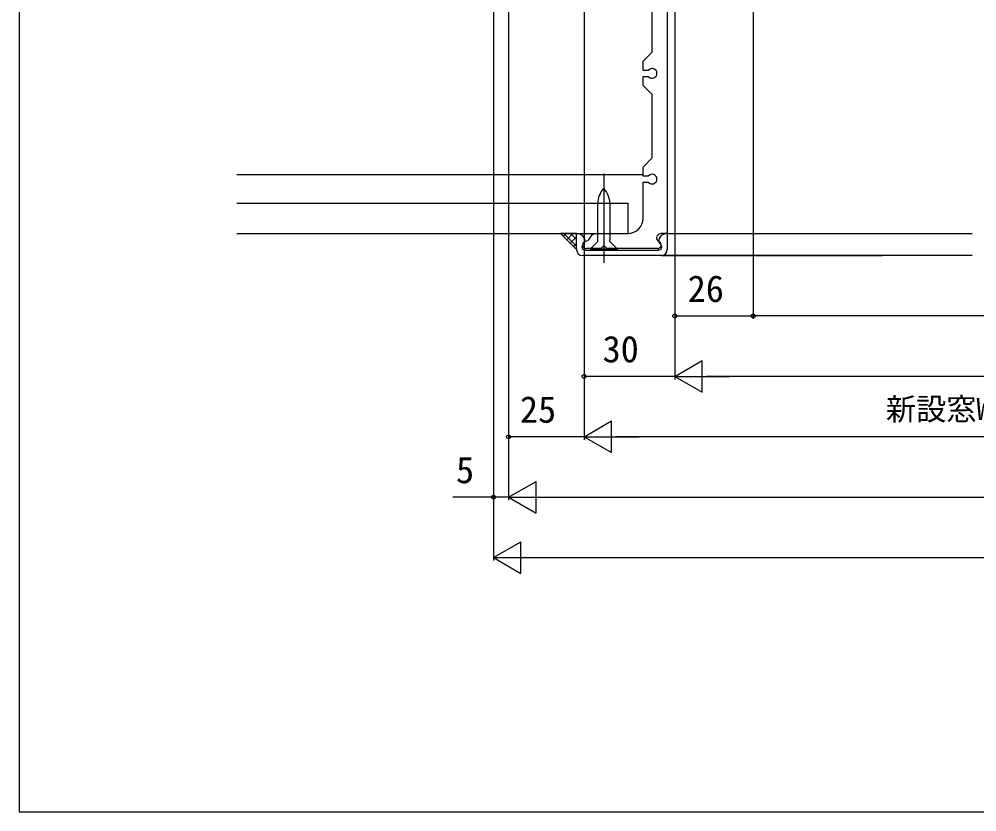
# Model space of a CAD drawing. Units: millimetres, scale not verified. Extents: x -525 to 525, y -783 to 778.
# Drawn here: x -525 to -208, y -782.8 to -520.4 of the extents above; entities that cross this region are included whole.
import ezdxf
from ezdxf.enums import TextEntityAlignment as Align

# ---------------------------------------------------------------- set-up
doc = ezdxf.new("R2010")
doc.units = ezdxf.units.MM
doc.header["$LTSCALE"] = 4
for name, color, linetype in [('0-2_YKK_11', 7, 'Continuous'), ('0-4_YKK_12', 2, 'Continuous'), ('0-5_YKK_13', 4, 'Continuous'), ('0-6_YKK_D', 6, 'Continuous'), ('0-7_YKK_ZWAK', 7, 'Continuous'), ('0-8_YSS_K', 3, 'Continuous')]:
    doc.layers.add(name, color=color, linetype=linetype)
doc.styles.add('ＭＳ ゴシック', font='')
doc.styles.get('ＭＳ ゴシック').set_extended_font_data('MS Gothic')

msp = doc.modelspace()

# ---------------------------------------------------------------- linework, layer by layer
at = {"layer": '0-2_YKK_11'}
for p, q in [((-340.5, -596.635), (-340.5, -591.341)), ((-338.776, -591.891), (-338.071, -592.699)), ((-312.929, -592.699), (-312.224, -591.891)), ((-312.5, -598.635), (-338.5, -598.635)), ((-337.6, -596.835), (-313.4, -596.835))]:
    msp.add_line(p, q, dxfattribs=at)
for points in [[(-310.5, -468.341), (-310.5, -591.341), (-312.5, -591.341)], [(-316.749, -537.341), (-318.5, -537.341), (-318.5, -534.341), (-315.5, -531.341), (-315.5, -505.341), (-318.5, -502.341), (-318.5, -499.341), (-316.749, -499.341)], [(-316.749, -572.341), (-318.5, -572.341), (-318.5, -569.341), (-315.5, -566.341), (-315.5, -545.341), (-318.5, -542.341), (-318.5, -539.341), (-316.749, -539.341)], [(-318.5, -586.341), (-318.5, -574.341), (-316.749, -574.341)], [(-340.5, -591.535), (-340.261, -591.339), (-339.333, -591.568)], [(-336.292, -593.187), (-335.299, -591.767), (-334.479, -591.341), (-323.5, -591.341)], [(-311.667, -591.568), (-310.5, -591.28), (-310.5, -596.635)], [(-313.75, -596.341), (-313.9, -596.341), (-330.5, -596.341), (-331.5, -595.341), (-332.5, -596.341), (-337.25, -596.341)]]:
    msp.add_lwpolyline(points, dxfattribs=at)
for centre, radius, start, end in [((-315.5, -538.341), 1.6, 218.68219, 141.31781), ((-315.5, -573.341), 1.6, 218.68219, 141.31781), ((-323.5, -586.341), 5, 270, 0), ((-339.529, -592.549), 1, 41.15138, 78.69007), ((-339.2, -593.686), 1.5, 307.97987, 41.15138), ((-312.5, -592.841), 1.5, 90, 222.20852), ((-311.8, -593.686), 1.5, 138.84862, 232.02013), ((-311.471, -592.549), 1, 101.30993, 138.84862), ((-337.6, -595.735), 1.1, 127.97987, 270), ((-337.25, -595.091), 1.25, 96.83408, 270), ((-337.587, -592.281), 1.58, 276.83408, 325.01054), ((-313.75, -595.091), 1.25, 270, 83.61814), ((-313.4, -595.735), 1.1, 270, 52.02013), ((-338.5, -596.635), 2, 180, 270), ((-312.5, -596.635), 2, 270, 0)]:
    msp.add_arc(centre, radius, start, end, dxfattribs=at)
at = {"layer": '0-4_YKK_12'}
for p, q in [((-310.5, -591.341), (-209.5, -591.341)), ((-310.494, -591.341), (-239.25, -591.341)), ((-312.5, -598.635), (-239.25, -598.635)), ((-209.5, -598.635), (-312.494, -598.635))]:
    msp.add_line(p, q, dxfattribs=at)
at = {"layer": '0-5_YKK_13'}
for p, q in [((-331.5, -571.628), (-331.5, -601.069)), ((-331.589, -576.474), (-331.5, -576.374)), ((-331.5, -576.374), (-331.411, -576.474)), ((-333.5, -593.474), (-333.5, -581.475)), ((-329.5, -581.475), (-329.5, -593.474)), ((-336, -596.474), (-333.5, -593.974)), ((-333.5, -593.974), (-333.5, -593.474)), ((-329.5, -593.974), (-329.5, -593.474)), ((-327, -596.474), (-329.5, -593.974)), ((-327, -596.474), (-336, -596.474))]:
    msp.add_line(p, q, dxfattribs=at)
for centre, start, end in [((-326, -581.475), 138.18174, 180), ((-337, -581.475), 0, 41.81826)]:
    msp.add_arc(centre, 7.5, start, end, dxfattribs=at)
at = {"layer": '0-6_YKK_D'}
for p, q in [((-282, -425.841), (-282, -619.635)), ((-282, -425.841), (-282, -619.635)), ((-368, -452.045), (-368, -699.635)), ((-368, -452.045), (-368, -679.635)), ((-363, -454.541), (-363, -679.635)), ((-363, -454.541), (-363, -679.635)), ((-363, -454.541), (-363, -659.635)), ((-338, -471.044), (-338, -659.635)), ((-308, -483.841), (-308, -639.635)), ((-308, -483.841), (-308, -639.635)), ((-308, -483.841), (-308, -619.635)), ((-338, -601.635), (-338, -639.635)), ((-338, -601.635), (-338, -659.635)), ((-308, -618.635), (-282, -618.635)), ((256, -618.635), (-282, -618.635)), ((-308, -638.635), (-298.907, -633.385)), ((-298.907, -643.885), (-298.907, -633.385)), ((-308, -638.635), (-338, -638.635)), ((-308, -638.635), (-298.907, -643.885)), ((-308, -638.635), (-289.813, -638.635)), ((271.5, -638.635), (-297.5, -638.635)), ((-338, -658.635), (-328.907, -653.385)), ((-328.907, -663.885), (-328.907, -653.385)), ((-338, -658.635), (-363, -658.635)), ((-338, -658.635), (-328.907, -663.885)), ((-338, -658.635), (-319.813, -658.635)), ((301.5, -658.635), (-327.5, -658.635)), ((-363, -678.635), (-353.907, -673.385)), ((-353.907, -683.885), (-353.907, -673.385)), ((-363, -678.635), (-353.907, -683.885)), ((-363, -678.635), (-344.814, -678.635)), ((-352.5, -678.635), (326.5, -678.635)), ((-368, -698.635), (-358.907, -693.385)), ((-358.907, -703.885), (-358.907, -693.385)), ((-368, -698.635), (-358.907, -703.885)), ((-368, -698.635), (-349.814, -698.635)), ((-357.5, -698.635), (331.5, -698.635))]:
    msp.add_line(p, q, dxfattribs=at)
msp.add_lwpolyline([(-363, -678.635), (-368, -678.635), (-381.505, -678.635)], dxfattribs=at)
for centre in [(-308, -618.635), (-282, -618.635), (-282, -618.635), (-338, -638.635), (-363, -658.635), (-368, -678.635)]:
    msp.add_circle(centre, 0.637, dxfattribs=at)
at = {"layer": '0-7_YKK_ZWAK'}
msp.add_line((-525, 747.2), (-525, -782.8), dxfattribs=at)
msp.add_lwpolyline([(-525, -782.8), (525, -782.8), (525, 747.2)], dxfattribs=at)
at = {"layer": '0-8_YSS_K'}
for p, q in [((-453, -571.841), (-318.5, -571.841)), ((-453, -591.341), (-323.5, -591.341)), ((-340.5, -596.635), (-345.794, -591.341)), ((-340.5, -591.341), (-345.794, -591.341)), ((-344.866, -592.269), (-343.938, -591.341)), ((-340.5, -595.559), (-344.718, -591.341)), ((-343.744, -593.392), (-341.693, -591.341)), ((-342.621, -594.514), (-340.5, -592.393)), ((-340.5, -593.314), (-342.473, -591.341)), ((-341.499, -595.637), (-340.5, -594.638))]:
    msp.add_line(p, q, dxfattribs=at)
msp.add_lwpolyline([(-453, -581.341), (-323.5, -581.341), (-323.5, -591.341)], dxfattribs=at)

# ---------------------------------------------------------------- texts
at = {"layer": '0-6_YKK_D', "style": 'ＭＳ ゴシック'}
for s, height, p in [('26', 8.798, (-303.693, -616.635)), ('30', 8.798, (-331.864, -636.635)), ('25', 8.798, (-359.227, -656.635)), ('新設窓W＝既設窓アングル開口幅KW－60＝ジョイント枠出来寸幅JW－50', 7.331, (-238.114, -655.328)), ('5', 8.798, (-380.391, -676.635))]:
    msp.add_text(s, height=height, dxfattribs=at).set_placement(p, align=Align.BOTTOM_LEFT)

doc.saveas('drawing.dxf')
